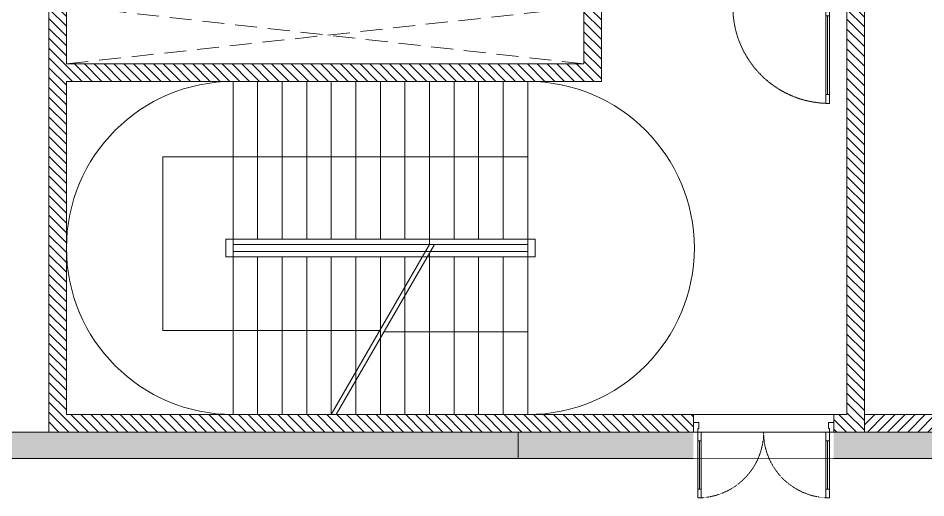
# Model space of a CAD drawing. Header units: millimetres. Extents: x -162958 to 167200, y -450 to 146301.
# Drawn here: x 78000 to 88350, y -450 to 5022 of the extents above; entities that cross this region are included whole.
import ezdxf

# ---------------------------------------------------------------- set-up
doc = ezdxf.new("R2010")
doc.units = ezdxf.units.MM
doc.set_wipeout_variables(frame=1)
for name, pattern in [('Xr_MB nha xuong CM2$0$DASHED', [0.75, 0.5, -0.25]), ('Xr_MB nha xuong CM2$0$Xr_MB nha xuong + VP$0$HIDDEN', [9.525, 6.35, -3.175]), ('Xr_MB nha xuong CM2$0$Xr_MB nha xuong + VP$0$HIDDEN2', [0.1875, 0.125, -0.0625]), ('Xr_MB nha xuong CM2$0$Xr_MB nha xuong + VP$0$HIDDENX2', [0.75, 0.5, -0.25])]:
    doc.linetypes.add(name, pattern=pattern)
doc.layers.get('0').update_dxf_attribs({"lineweight": 5})
for name, color, linetype, lineweight in [('CJSC.8-Cua', 15, 'Continuous', 5), ('Xr_MB nha xuong CM2$0$A-Solid-Stair', 151, 'Continuous', 5), ('Xr_MB nha xuong CM2$0$A-Solid-Wall H', 9, 'Continuous', 18), ('Xr_MB nha xuong CM2$0$A-Solid-WallC', 2, 'Continuous', 5), ('Xr_MB nha xuong CM2$0$A-Solid-WallL', 6, 'Continuous', 5), ('Xr_MB nha xuong CM2$0$CJSC.4-Net manh', 8, 'Continuous', 5), ('Xr_MB nha xuong CM2$0$Xr_MB nha xuong + VP$0$CJSC.11-Khuat', 169, 'Xr_MB nha xuong CM2$0$Xr_MB nha xuong + VP$0$HIDDENX2', 5), ('Xr_MB nha xuong CM2$0$Xr_MB nha xuong + VP$0$CJSC.8-Cua', 15, 'Continuous', 5)]:
    doc.layers.add(name, color=color, linetype=linetype, lineweight=lineweight)

# ---------------------------------------------------------------- blocks, each defined once
blk = doc.blocks.new('Xr_MB nha xuong CM2$0$2026xiaofangti02')
at = {"color": 0, "linetype": 'ByBlock', "lineweight": 0, "ltscale": 0.1}
for p, q in [((3288271, 2529953), (3288271, 2533753)), ((3288271, 2529953), (3288271, 2533753)), ((3288271, 2533753), (3291631, 2533753)), ((3288551, 2531953), (3288551, 2533753)), ((3288551, 2531953), (3288551, 2533753)), ((3288831, 2531953), (3288831, 2533753)), ((3288831, 2531953), (3288831, 2533753)), ((3289111, 2531953), (3289111, 2533753)), ((3289111, 2531953), (3289111, 2533753)), ((3289391, 2531893), (3289391, 2533753)), ((3289391, 2531893), (3289391, 2533753)), ((3289671, 2531953), (3289671, 2533753)), ((3289671, 2531953), (3289671, 2533753)), ((3289951, 2531953), (3289951, 2533753)), ((3289951, 2531953), (3289951, 2533753)), ((3290231, 2531953), (3290231, 2533753)), ((3290231, 2531953), (3290231, 2533753)), ((3290511, 2531953), (3290511, 2533753)), ((3290511, 2531953), (3290511, 2533753)), ((3290791, 2531953), (3290791, 2533753)), ((3290791, 2531953), (3290791, 2533753)), ((3291071, 2531953), (3291071, 2533753)), ((3291071, 2531953), (3291071, 2533753)), ((3291351, 2531953), (3291351, 2533753)), ((3291351, 2531953), (3291351, 2533753)), ((3291631, 2529953), (3291631, 2533753)), ((3292431, 2532892), (3288271, 2532892)), ((3292431, 2530911), (3292431, 2532892)), ((3288185, 2531953), (3288185, 2531813)), ((3288185, 2531953), (3288185, 2531753)), ((3291714, 2531953), (3288185, 2531953)), ((3291631, 2531893), (3288271, 2531893)), ((3290454, 2529953), (3289334, 2531893)), ((3290454, 2529953), (3289334, 2531893)), ((3290511, 2529953), (3289391, 2531893)), ((3290511, 2529953), (3289391, 2531893)), ((3291714, 2531953), (3291714, 2531753)), ((3291714, 2531953), (3291714, 2531753)), ((3291631, 2531813), (3288271, 2531813)), ((3289391, 2529953), (3289391, 2531793)), ((3289391, 2529953), (3289391, 2531793)), ((3291714, 2531753), (3288185, 2531753)), ((3288551, 2529953), (3288551, 2531753)), ((3288551, 2529953), (3288551, 2531753)), ((3288831, 2529953), (3288831, 2531753)), ((3288831, 2529953), (3288831, 2531753)), ((3289111, 2529953), (3289111, 2531753)), ((3289111, 2529953), (3289111, 2531753)), ((3289671, 2529953), (3289671, 2531753)), ((3289671, 2529953), (3289671, 2531753)), ((3289951, 2529953), (3289951, 2531753)), ((3289951, 2529953), (3289951, 2531753)), ((3290231, 2529953), (3290231, 2531753)), ((3290231, 2529953), (3290231, 2531753)), ((3290511, 2529953), (3290511, 2531753)), ((3290511, 2529953), (3290511, 2531753)), ((3290791, 2529953), (3290791, 2531753)), ((3290791, 2529953), (3290791, 2531753)), ((3291071, 2529953), (3291071, 2531753)), ((3291071, 2529953), (3291071, 2531753)), ((3291351, 2529953), (3291351, 2531753)), ((3291351, 2529953), (3291351, 2531753)), ((3289908, 2530898), (3288271, 2530898)), ((3289958, 2530911), (3292431, 2530911)), ((3288271, 2529953), (3291631, 2529953))]:
    blk.add_line(p, q, dxfattribs=at)
for centre, start, end in [((3288271, 2531853), 90.0006, 269.9994), ((3291631, 2531853), 270.0006, 89.9994)]:
    blk.add_arc(centre, 1900, start, end, dxfattribs=at)
blk.add_solid([(3290233, 2530911), (3290231, 2530911), (3290233, 2530911)], dxfattribs=at)
blk.add_solid([(3290233, 2530911), (3290231, 2530911), (3290233, 2530911)], dxfattribs=at)
blk = doc.blocks.new('Xr_MB nha xuong CM2$0$20261F 幕墙')
at = {"layer": 'Xr_MB nha xuong CM2$0$A-Solid-Wall H'}
h = blk.add_hatch(dxfattribs=at)
h.set_pattern_fill('GOST_WOOD', color=256, scale=25, angle=-90)
h.paths.add_polyline_path([(3245303, 2258334), (3229153, 2258334), (3229153, 2262033), (3228853, 2262033), (3228853, 2258034), (3245303, 2258034)])
h = blk.add_hatch(dxfattribs=at)
h.set_pattern_fill('GOST_WOOD', color=256, scale=25, angle=-90)
h.paths.add_polyline_path([(3260053, 2262033), (3260053, 2258334), (3245303, 2258334), (3245303, 2258034), (3260353, 2258034), (3260353, 2262033)])
h = blk.add_hatch(dxfattribs=at)
h.set_pattern_fill('ANSI31', color=256, scale=650, angle=-180)
h.set_pattern_definition([(225, (2194615.53, 586811.235), (57.452426, -57.452426), [])])
h.paths.add_polyline_path([(3249253, 2258334), (3259854, 2258334), (3259854, 2258534), (3249253, 2258534)])
at = {"layer": 'Xr_MB nha xuong CM2$0$A-Solid-WallC', "linetype": 'ByBlock', "lineweight": 0, "ltscale": 0.1}
blk.add_lwpolyline([(3249253, 2258334), (3259854, 2258334), (3259854, 2258534), (3249253, 2258534)], close=True, dxfattribs=at)
at = {"layer": 'Xr_MB nha xuong CM2$0$A-Solid-WallL'}
for points in [[(3245303, 2258334), (3229153, 2258334), (3229153, 2262033), (3228853, 2262033), (3228853, 2258034), (3245303, 2258034)], [(3260053, 2262033), (3260053, 2258334), (3245303, 2258334), (3245303, 2258034), (3260353, 2258034), (3260353, 2262033)]]:
    blk.add_lwpolyline(points, close=True, dxfattribs=at)
at = {"layer": 'Xr_MB nha xuong CM2$0$A-Solid-Stair', "xscale": -1}
blk.add_blockref('Xr_MB nha xuong CM2$0$2026xiaofangti02', (6533685, -271419), dxfattribs=at)
blk = doc.blocks.new('Xr_MB nha xuong CM2$0$2026A$Ca06d8e1f')
at = {"layer": 'Xr_MB nha xuong CM2$0$A-Solid-Wall H'}
h = blk.add_hatch(dxfattribs=at)
h.set_pattern_fill('ANSI31', color=256, scale=25, angle=-90)
h.set_pattern_definition([(315, (-3170927.035, -2383285.58), (56.1266008, 56.1266008), [])])
h.paths.add_polyline_path([(200, 4000), (6300, 4000), (6300, 4850), (9100, 4850), (9100, 200), (200, 200)], flags=16)
h.paths.add_polyline_path([(200, 4850), (6100, 4850), (6100, 4200), (200, 4200)], flags=16)
h.paths.add_polyline_path([(0, 5050), (9300, 5050), (9300, 0), (0, 0)])
at = {"layer": 'Xr_MB nha xuong CM2$0$A-Solid-WallC', "linetype": 'ByBlock', "lineweight": 0, "ltscale": 0.1}
blk.add_lwpolyline([(0, 5050), (9300, 5050), (9300, 0), (0, 0)], close=True, dxfattribs=at)
at = {"layer": 'Xr_MB nha xuong CM2$0$A-Solid-WallC'}
for points in [[(200, 4200), (6100, 4200), (6100, 4850), (200, 4850)], [(200, 4000), (6300, 4000), (6300, 4850), (9100, 4850), (9100, 200), (200, 200)]]:
    blk.add_lwpolyline(points, close=True, dxfattribs=at)
at = {"layer": 'Xr_MB nha xuong CM2$0$Xr_MB nha xuong + VP$0$CJSC.11-Khuat', "ltscale": 500}
for p, q in [((6100, 4200), (200, 4862)), ((200, 4200), (6100, 4850))]:
    blk.add_line(p, q, dxfattribs=at)
blk = doc.blocks.new('*U190')
for p, q in [((-1510, 650), (-1550, 650)), ((-1530, 100), (-1530, 650)), ((-90, 650), (-50, 650)), ((-70, 100), (-70, 650)), ((-1510, 100), (-1550, 100)), ((-90, 100), (-50, 100))]:
    blk.add_line(p, q)
for points in [[(-1550, 0), (-1510, 0), (-1510, 750), (-1550, 750)], [(-50, 0), (-90, 0), (-90, 750), (-50, 750)], [(-1600, -110), (-1540, -110), (-1540, -40), (-1550, -40), (-1550, 0), (-1600, 0)], [(0, -110), (-60, -110), (-60, -40), (-50, -40), (-50, 0), (0, 0)]]:
    blk.add_lwpolyline(points, close=True)
at = {"linetype": 'Xr_MB nha xuong CM2$0$Xr_MB nha xuong + VP$0$HIDDEN2'}
for centre, start, end in [((-1550, 0), 0, 90), ((-50, 0), 90, 180)]:
    blk.add_arc(centre, 750, start, end, dxfattribs=at)
blk = doc.blocks.new('*U252')
blk.add_line((-70, 100), (-70, 1000))
for points in [[(-50, 0), (-50, 1100), (-90, 1100), (-90, 0)], [(-50, 100), (-90, 100), (-90, 1000), (-50, 1000)], [(-1200, -110), (-1140, -110), (-1140, -40), (-1150, -40), (-1150, 0), (-1200, 0)], [(0, -110), (-60, -110), (-60, -40), (-50, -40), (-50, 0), (0, 0)]]:
    blk.add_lwpolyline(points, close=True)
at = {"linetype": 'Xr_MB nha xuong CM2$0$Xr_MB nha xuong + VP$0$HIDDEN'}
blk.add_arc((-50, 0), 1100, 90, 180, dxfattribs=at)

msp = doc.modelspace()

# ---------------------------------------------------------------- block references
at = {"layer": 'CJSC.8-Cua'}
msp.add_blockref('Xr_MB nha xuong CM2$0$20261F 幕墙', (-3161603.5, -2258033.7), dxfattribs=at)

# ---------------------------------------------------------------- next in the draw order: linework, layer by layer
at = {"layer": 'Xr_MB nha xuong CM2$0$CJSC.4-Net manh', "linetype": 'Xr_MB nha xuong CM2$0$DASHED', "ltscale": 2000, "const_width": 3}
msp.add_lwpolyline([(-0.2, -0.2), (165999.8, -0.2), (165999.8, 146299.9), (-0.2, 146299.9)], close=True, dxfattribs=at)

# ---------------------------------------------------------------- next in the draw order: block references
at = {"layer": 'Xr_MB nha xuong CM2$0$A-Solid-WallC'}
msp.add_blockref('Xr_MB nha xuong CM2$0$2026A$Ca06d8e1f', (78349.8, 300), dxfattribs=at)
at = {"layer": 'Xr_MB nha xuong CM2$0$Xr_MB nha xuong + VP$0$CJSC.8-Cua', "xscale": -1, "rotation": 180}
msp.add_blockref('*U252', (87299.8, 5149.9), dxfattribs=at)

# ---------------------------------------------------------------- next in the draw order: wipeouts: each hides what was drawn before it
at = {"color": 250}
msp.add_wipeout([(87299.8, 500), (87299.8, 0), (85699.8, 0), (85699.8, 500)], dxfattribs=at).dxf.layer = 'Xr_MB nha xuong CM2$0$Xr_MB nha xuong + VP$0$CJSC.8-Cua'

# ---------------------------------------------------------------- next in the draw order: linework, layer by layer
at = {"layer": 'Xr_MB nha xuong CM2$0$Xr_MB nha xuong + VP$0$CJSC.8-Cua', "elevation": 0}
msp.add_lwpolyline([(87299.8, 500), (87299.8, 300), (85699.8, 300), (85699.8, 500)], close=True, dxfattribs=at)

# ---------------------------------------------------------------- next in the draw order: block references
at = {"layer": 'Xr_MB nha xuong CM2$0$Xr_MB nha xuong + VP$0$CJSC.8-Cua', "rotation": 180}
msp.add_blockref('*U190', (85699.8, 300), dxfattribs=at)

doc.saveas('drawing.dxf')
